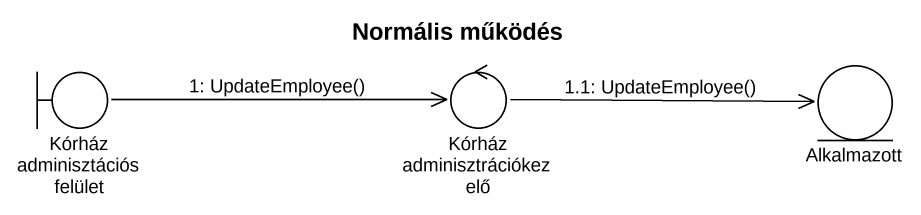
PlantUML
@startuml
title Normális működés
boundary "Kórház adminisztációs felület" as Kórház_adminisztációs
control "Kórház adminisztrációkezelő" as Kórház_adminisztrációkezelő
entity Alkalmazott
Kórház_adminisztációs -right-> Kórház_adminisztrációkezelő : 1: UpdateEmployee()
Kórház_adminisztrációkezelő -right-> Alkalmazott : 1.1: UpdateEmployee()
@enduml
